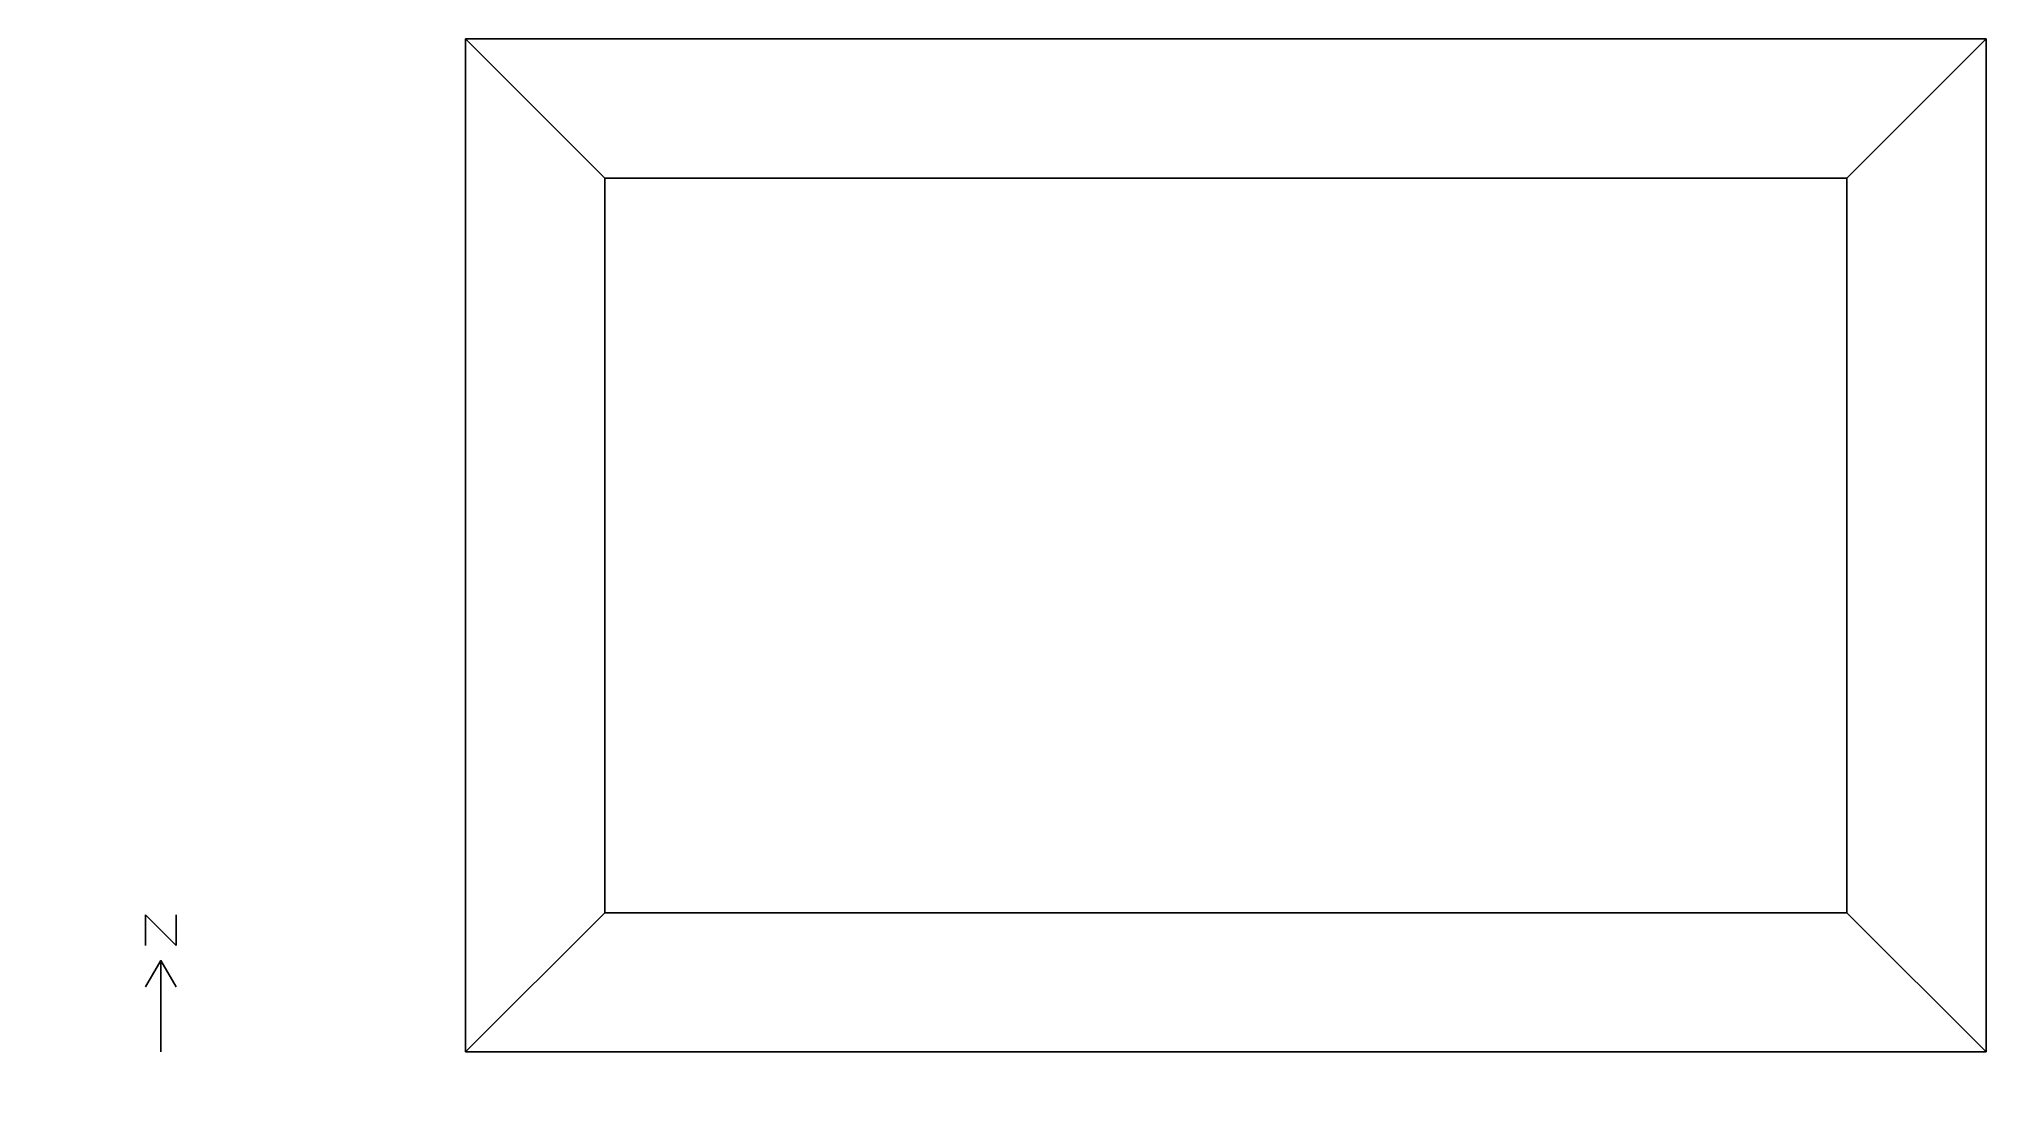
# Model space of a CAD drawing. Header units: metres. Extents: x -14 to 49.9, y -1.1 to 33.3.
import ezdxf

# ---------------------------------------------------------------- set-up
doc = ezdxf.new("R2010")
doc.units = ezdxf.units.M

msp = doc.modelspace()

# ---------------------------------------------------------------- linework, layer by layer
at = {"layer": '1', "color": 3}
for points in [[(-10.5, 4.5, 0.1), (-10.5, 4.5), (-10.5, 3.5), (-10.5, 3.5, 0.1)], [(-10.5, 4.5, 0.1), (-10.5, 4.5), (-9.5, 3.5), (-9.5, 3.5, 0.1)], [(-9.5, 4.5, 0.1), (-9.5, 4.5), (-9.5, 3.5), (-9.5, 3.5, 0.1)], [(-10, 3, 0.1), (-10, 3), (-10.5, 2.134), (-10.5, 2.134, 0.1)], [(-10, 3, 0.1), (-10, 3), (-10, 0), (-10, 0, 0.1)], [(-10, 3, 0.1), (-10, 3), (-9.5, 2.134), (-9.5, 2.134, 0.1)]]:
    msp.add_3dface(points, dxfattribs=at)
at = {"layer": 'CORE_BOTTOM', "color": 43}
for points in [[(45.3375, 28.7006, 2.7432), (45.3375, 28.7006), (4.5732, 28.7006), (4.5732, 28.7006, 2.7432)], [(4.5732, 28.7006, 2.7432), (4.5732, 28.7006), (4.5732, 4.5732), (4.5732, 4.5732, 2.7432)], [(45.3375, 4.5732, 2.7432), (45.3375, 4.5732), (45.3375, 28.7006), (45.3375, 28.7006, 2.7432)], [(4.5732, 4.5732, 2.7432), (4.5732, 4.5732), (45.3375, 4.5732), (45.3375, 4.5732, 2.7432)]]:
    msp.add_3dface(points, dxfattribs=at)
at = {"layer": 'CORE_BOTTOM', "color": 8}
msp.add_3dface([(45.3375, 28.7006), (45.3375, 4.5732), (4.5732, 4.5732), (4.5732, 28.7006)], dxfattribs=at)
at = {"layer": 'CORE_BOTTOM', "color": 15}
msp.add_3dface([(4.5732, 28.7006, 2.7432), (4.5732, 4.5732, 2.7432), (45.3375, 4.5732, 2.7432), (45.3375, 28.7006, 2.7432)], dxfattribs=at)
at = {"layer": 'CORE_MID', "color": 43}
for points in [[(45.3375, 28.7006, 6.7056), (45.3375, 28.7006, 3.9624), (4.5732, 28.7006, 3.9624), (4.5732, 28.7006, 6.7056)], [(4.5732, 28.7006, 6.7056), (4.5732, 28.7006, 3.9624), (4.5732, 4.5732, 3.9624), (4.5732, 4.5732, 6.7056)], [(45.3375, 4.5732, 6.7056), (45.3375, 4.5732, 3.9624), (45.3375, 28.7006, 3.9624), (45.3375, 28.7006, 6.7056)], [(4.5732, 4.5732, 6.7056), (4.5732, 4.5732, 3.9624), (45.3375, 4.5732, 3.9624), (45.3375, 4.5732, 6.7056)]]:
    msp.add_3dface(points, dxfattribs=at)
at = {"layer": 'CORE_MID', "color": 8}
msp.add_3dface([(45.3375, 28.7006, 3.9624), (45.3375, 4.5732, 3.9624), (4.5732, 4.5732, 3.9624), (4.5732, 28.7006, 3.9624)], dxfattribs=at)
at = {"layer": 'CORE_MID', "color": 15}
msp.add_3dface([(4.5732, 28.7006, 6.7056), (4.5732, 4.5732, 6.7056), (45.3375, 4.5732, 6.7056), (45.3375, 28.7006, 6.7056)], dxfattribs=at)
at = {"layer": 'CORE_TOP', "color": 43}
for points in [[(45.3375, 28.7006, 10.668), (45.3375, 28.7006, 7.9248), (4.5732, 28.7006, 7.9248), (4.5732, 28.7006, 10.668)], [(4.5732, 28.7006, 10.668), (4.5732, 28.7006, 7.9248), (4.5732, 4.5732, 7.9248), (4.5732, 4.5732, 10.668)], [(45.3375, 4.5732, 10.668), (45.3375, 4.5732, 7.9248), (45.3375, 28.7006, 7.9248), (45.3375, 28.7006, 10.668)], [(4.5732, 4.5732, 10.668), (4.5732, 4.5732, 7.9248), (45.3375, 4.5732, 7.9248), (45.3375, 4.5732, 10.668)]]:
    msp.add_3dface(points, dxfattribs=at)
at = {"layer": 'CORE_TOP', "color": 8}
msp.add_3dface([(45.3375, 28.7006, 7.9248), (45.3375, 4.5732, 7.9248), (4.5732, 4.5732, 7.9248), (4.5732, 28.7006, 7.9248)], dxfattribs=at)
at = {"layer": 'CORE_TOP', "color": 15}
msp.add_3dface([(45.3375, 4.5732, 10.668), (45.3375, 28.7006, 10.668), (4.5732, 28.7006, 10.668), (4.5732, 4.5732, 10.668)], dxfattribs=at)
at = {"layer": 'FIRSTFLOOR_PLENUM', "color": 43}
for points in [[(49.911, 33.2738, 3.9624), (49.911, 33.2738, 2.7432), (0, 33.2738, 2.7432), (0, 33.2738, 3.9624)], [(0, 33.2738, 3.9624), (0, 33.2738, 2.7432), (0, 0, 2.7432), (0, 0, 3.9624)], [(49.911, 0, 3.9624), (49.911, 0, 2.7432), (49.911, 33.2738, 2.7432), (49.911, 33.2738, 3.9624)], [(0, 0, 3.9624), (0, 0, 2.7432), (49.911, 0, 2.7432), (49.911, 0, 3.9624)]]:
    msp.add_3dface(points, dxfattribs=at)
at = {"layer": 'FIRSTFLOOR_PLENUM', "color": 8}
for points in [[(49.911, 33.2738, 2.7432), (45.3375, 28.7006, 2.7432), (4.5732, 28.7006, 2.7432), (0, 33.2738, 2.7432)], [(0, 33.2738, 2.7432), (4.5732, 28.7006, 2.7432), (4.5732, 4.5732, 2.7432), (0, 0, 2.7432)], [(49.911, 0, 2.7432), (45.3375, 4.5732, 2.7432), (45.3375, 28.7006, 2.7432), (49.911, 33.2738, 2.7432)], [(45.3375, 28.7006, 2.7432), (45.3375, 4.5732, 2.7432), (4.5732, 4.5732, 2.7432), (4.5732, 28.7006, 2.7432)], [(0, 0, 2.7432), (4.5732, 4.5732, 2.7432), (45.3375, 4.5732, 2.7432), (49.911, 0, 2.7432)]]:
    msp.add_3dface(points, dxfattribs=at)
at = {"layer": 'FIRSTFLOOR_PLENUM', "color": 15}
for points in [[(0, 33.2738, 3.9624), (4.5732, 28.7006, 3.9624), (45.3375, 28.7006, 3.9624), (49.911, 33.2738, 3.9624)], [(0, 0, 3.9624), (4.5732, 4.5732, 3.9624), (4.5732, 28.7006, 3.9624), (0, 33.2738, 3.9624)], [(49.911, 33.2738, 3.9624), (45.3375, 28.7006, 3.9624), (45.3375, 4.5732, 3.9624), (49.911, 0, 3.9624)], [(4.5732, 28.7006, 3.9624), (4.5732, 4.5732, 3.9624), (45.3375, 4.5732, 3.9624), (45.3375, 28.7006, 3.9624)], [(49.911, 0, 3.9624), (45.3375, 4.5732, 3.9624), (4.5732, 4.5732, 3.9624), (0, 0, 3.9624)]]:
    msp.add_3dface(points, dxfattribs=at)
at = {"layer": 'MIDFLOOR_PLENUM', "color": 43}
for points in [[(49.911, 33.2738, 7.9248), (49.911, 33.2738, 6.7056), (0, 33.2738, 6.7056), (0, 33.2738, 7.9248)], [(0, 33.2738, 7.9248), (0, 33.2738, 6.7056), (0, 0, 6.7056), (0, 0, 7.9248)], [(49.911, 0, 7.9248), (49.911, 0, 6.7056), (49.911, 33.2738, 6.7056), (49.911, 33.2738, 7.9248)], [(0, 0, 7.9248), (0, 0, 6.7056), (49.911, 0, 6.7056), (49.911, 0, 7.9248)]]:
    msp.add_3dface(points, dxfattribs=at)
at = {"layer": 'MIDFLOOR_PLENUM', "color": 8}
for points in [[(49.911, 33.2738, 6.7056), (45.3375, 28.7006, 6.7056), (4.5732, 28.7006, 6.7056), (0, 33.2738, 6.7056)], [(0, 33.2738, 6.7056), (4.5732, 28.7006, 6.7056), (4.5732, 4.5732, 6.7056), (0, 0, 6.7056)], [(49.911, 0, 6.7056), (45.3375, 4.5732, 6.7056), (45.3375, 28.7006, 6.7056), (49.911, 33.2738, 6.7056)], [(45.3375, 28.7006, 6.7056), (45.3375, 4.5732, 6.7056), (4.5732, 4.5732, 6.7056), (4.5732, 28.7006, 6.7056)], [(0, 0, 6.7056), (4.5732, 4.5732, 6.7056), (45.3375, 4.5732, 6.7056), (49.911, 0, 6.7056)]]:
    msp.add_3dface(points, dxfattribs=at)
at = {"layer": 'MIDFLOOR_PLENUM', "color": 15}
for points in [[(0, 33.2738, 7.9248), (4.5732, 28.7006, 7.9248), (45.3375, 28.7006, 7.9248), (49.911, 33.2738, 7.9248)], [(0, 0, 7.9248), (4.5732, 4.5732, 7.9248), (4.5732, 28.7006, 7.9248), (0, 33.2738, 7.9248)], [(49.911, 33.2738, 7.9248), (45.3375, 28.7006, 7.9248), (45.3375, 4.5732, 7.9248), (49.911, 0, 7.9248)], [(4.5732, 28.7006, 7.9248), (4.5732, 4.5732, 7.9248), (45.3375, 4.5732, 7.9248), (45.3375, 28.7006, 7.9248)], [(49.911, 0, 7.9248), (45.3375, 4.5732, 7.9248), (4.5732, 4.5732, 7.9248), (0, 0, 7.9248)]]:
    msp.add_3dface(points, dxfattribs=at)
at = {"layer": 'PERIMETER_BOT_ZN_1', "color": 43}
for points in [[(4.5732, 4.5732, 2.7432), (4.5732, 4.5732), (0, 0), (0, 0, 2.7432)], [(45.3375, 4.5732, 2.7432), (45.3375, 4.5732), (4.5732, 4.5732), (4.5732, 4.5732, 2.7432)], [(49.911, 0, 2.7432), (49.911, 0), (45.3375, 4.5732), (45.3375, 4.5732, 2.7432)], [(0, 0, 2.7432), (0, 0), (49.911, 0), (49.911, 0, 2.7432)]]:
    msp.add_3dface(points, dxfattribs=at)
at = {"layer": 'PERIMETER_BOT_ZN_1', "color": 8}
msp.add_3dface([(0, 0), (4.5732, 4.5732), (45.3375, 4.5732), (49.911, 0)], dxfattribs=at)
at = {"layer": 'PERIMETER_BOT_ZN_1', "color": 15}
msp.add_3dface([(49.911, 0, 2.7432), (45.3375, 4.5732, 2.7432), (4.5732, 4.5732, 2.7432), (0, 0, 2.7432)], dxfattribs=at)
at = {"layer": 'PERIMETER_BOT_ZN_1', "color": 143}
for points in [[(0, 0, 2.3293), (0, 0, 1.0379), (15.8242, 0, 1.0379), (15.8242, 0, 2.3293)], [(17.0434, 0, 2.3293), (17.0434, 0, 1.0379), (32.8676, 0, 1.0379), (32.8676, 0, 2.3293)], [(34.0868, 0, 2.3293), (34.0868, 0, 1.0379), (49.91, 0, 1.0379), (49.91, 0, 2.3293)]]:
    msp.add_3dface(points, dxfattribs=at)
at = {"layer": 'PERIMETER_BOT_ZN_1', "color": 45}
for points in [[(15.9826, 0, 2.1336), (15.9826, 0), (16.897, 0), (16.897, 0, 2.1336)], [(33.0113, 0, 2.1336), (33.0113, 0), (33.9257, 0), (33.9257, 0, 2.1336)]]:
    msp.add_3dface(points, dxfattribs=at)
at = {"layer": 'PERIMETER_BOT_ZN_2', "color": 43}
for points in [[(49.911, 33.2738, 2.7432), (49.911, 33.2738), (45.3375, 28.7006), (45.3375, 28.7006, 2.7432)], [(49.911, 0, 2.7432), (49.911, 0), (49.911, 33.2738), (49.911, 33.2738, 2.7432)], [(45.3375, 28.7006, 2.7432), (45.3375, 28.7006), (45.3375, 4.5732), (45.3375, 4.5732, 2.7432)], [(45.3375, 4.5732, 2.7432), (45.3375, 4.5732), (49.911, 0), (49.911, 0, 2.7432)]]:
    msp.add_3dface(points, dxfattribs=at)
at = {"layer": 'PERIMETER_BOT_ZN_2', "color": 8}
msp.add_3dface([(49.911, 0), (45.3375, 4.5732), (45.3375, 28.7006), (49.911, 33.2738)], dxfattribs=at)
at = {"layer": 'PERIMETER_BOT_ZN_2', "color": 15}
msp.add_3dface([(49.911, 33.2738, 2.7432), (45.3375, 28.7006, 2.7432), (45.3375, 4.5732, 2.7432), (49.911, 0, 2.7432)], dxfattribs=at)
at = {"layer": 'PERIMETER_BOT_ZN_2', "color": 143}
for points in [[(49.911, 32.0545, 2.3293), (49.911, 32.0545, 1.0542), (49.911, 33.2737, 1.0542), (49.911, 33.2737, 2.3293)], [(49.911, 0, 2.3293), (49.911, 0, 1.0542), (49.911, 30.8353, 1.0542), (49.911, 30.8353, 2.3293)]]:
    msp.add_3dface(points, dxfattribs=at)
at = {"layer": 'PERIMETER_BOT_ZN_2', "color": 45}
msp.add_3dface([(49.911, 30.9852, 2.1336), (49.911, 30.9852), (49.911, 31.8996), (49.911, 31.8996, 2.1336)], dxfattribs=at)
at = {"layer": 'PERIMETER_BOT_ZN_3', "color": 43}
for points in [[(49.911, 33.2738, 2.7432), (49.911, 33.2738), (0, 33.2738), (0, 33.2738, 2.7432)], [(0, 33.2738, 2.7432), (0, 33.2738), (4.5732, 28.7006), (4.5732, 28.7006, 2.7432)], [(45.3375, 28.7006, 2.7432), (45.3375, 28.7006), (49.911, 33.2738), (49.911, 33.2738, 2.7432)], [(4.5732, 28.7006, 2.7432), (4.5732, 28.7006), (45.3375, 28.7006), (45.3375, 28.7006, 2.7432)]]:
    msp.add_3dface(points, dxfattribs=at)
at = {"layer": 'PERIMETER_BOT_ZN_3', "color": 143}
for points in [[(15.8242, 33.2738, 2.3293), (15.8242, 33.2738, 1.0379), (0, 33.2738, 1.0379), (0, 33.2738, 2.3293)], [(32.8676, 33.2738, 2.3293), (32.8676, 33.2738, 1.0379), (17.0434, 33.2738, 1.0379), (17.0434, 33.2738, 2.3293)], [(49.91, 33.2738, 2.3293), (49.91, 33.2738, 1.0379), (34.0868, 33.2738, 1.0379), (34.0868, 33.2738, 2.3293)]]:
    msp.add_3dface(points, dxfattribs=at)
at = {"layer": 'PERIMETER_BOT_ZN_3', "color": 8}
msp.add_3dface([(49.911, 33.2738), (45.3375, 28.7006), (4.5732, 28.7006), (0, 33.2738)], dxfattribs=at)
at = {"layer": 'PERIMETER_BOT_ZN_3', "color": 15}
msp.add_3dface([(0, 33.2738, 2.7432), (4.5732, 28.7006, 2.7432), (45.3375, 28.7006, 2.7432), (49.911, 33.2738, 2.7432)], dxfattribs=at)
at = {"layer": 'PERIMETER_BOT_ZN_3', "color": 45}
for points in [[(16.8433, 33.2738, 2.1336), (16.8433, 33.2738), (15.9289, 33.2738), (15.9289, 33.2738, 2.1336)], [(33.9447, 33.2738, 2.1336), (33.9447, 33.2738), (33.0303, 33.2738), (33.0303, 33.2738, 2.1336)]]:
    msp.add_3dface(points, dxfattribs=at)
at = {"layer": 'PERIMETER_BOT_ZN_4', "color": 43}
for points in [[(0, 33.2738, 2.7432), (0, 33.2738), (0, 0), (0, 0, 2.7432)], [(4.5732, 28.7006, 2.7432), (4.5732, 28.7006), (0, 33.2738), (0, 33.2738, 2.7432)], [(4.5732, 4.5732, 2.7432), (4.5732, 4.5732), (4.5732, 28.7006), (4.5732, 28.7006, 2.7432)], [(0, 0, 2.7432), (0, 0), (4.5732, 4.5732), (4.5732, 4.5732, 2.7432)]]:
    msp.add_3dface(points, dxfattribs=at)
at = {"layer": 'PERIMETER_BOT_ZN_4', "color": 8}
msp.add_3dface([(0, 33.2738), (4.5732, 28.7006), (4.5732, 4.5732), (0, 0)], dxfattribs=at)
at = {"layer": 'PERIMETER_BOT_ZN_4', "color": 15}
msp.add_3dface([(0, 0, 2.7432), (4.5732, 4.5732, 2.7432), (4.5732, 28.7006, 2.7432), (0, 33.2738, 2.7432)], dxfattribs=at)
at = {"layer": 'PERIMETER_BOT_ZN_4', "color": 143}
for points in [[(0, 33.2737, 2.3293), (0, 33.2737, 1.0542), (0, 2.4384, 1.0542), (0, 2.4384, 2.3293)], [(0, 1.2192, 2.3293), (0, 1.2192, 1.0542), (0, 0, 1.0542), (0, 0, 2.3293)]]:
    msp.add_3dface(points, dxfattribs=at)
at = {"layer": 'PERIMETER_BOT_ZN_4', "color": 45}
msp.add_3dface([(0, 2.2796, 2.1336), (0, 2.2796), (0, 1.3652), (0, 1.3652, 2.1336)], dxfattribs=at)
at = {"layer": 'PERIMETER_MID_ZN_1', "color": 43}
for points in [[(4.5732, 4.5732, 6.7056), (4.5732, 4.5732, 3.9624), (0, 0, 3.9624), (0, 0, 6.7056)], [(45.3375, 4.5732, 6.7056), (45.3375, 4.5732, 3.9624), (4.5732, 4.5732, 3.9624), (4.5732, 4.5732, 6.7056)], [(49.911, 0, 6.7056), (49.911, 0, 3.9624), (45.3375, 4.5732, 3.9624), (45.3375, 4.5732, 6.7056)], [(0, 0, 6.7056), (0, 0, 3.9624), (49.911, 0, 3.9624), (49.911, 0, 6.7056)]]:
    msp.add_3dface(points, dxfattribs=at)
at = {"layer": 'PERIMETER_MID_ZN_1', "color": 8}
msp.add_3dface([(0, 0, 3.9624), (4.5732, 4.5732, 3.9624), (45.3375, 4.5732, 3.9624), (49.911, 0, 3.9624)], dxfattribs=at)
at = {"layer": 'PERIMETER_MID_ZN_1', "color": 15}
msp.add_3dface([(49.911, 0, 6.7056), (45.3375, 4.5732, 6.7056), (4.5732, 4.5732, 6.7056), (0, 0, 6.7056)], dxfattribs=at)
at = {"layer": 'PERIMETER_MID_ZN_1', "color": 143}
msp.add_3dface([(0, 0, 6.2917), (0, 0, 5.0634), (49.91, 0, 5.0634), (49.91, 0, 6.2917)], dxfattribs=at)
at = {"layer": 'PERIMETER_MID_ZN_2', "color": 43}
for points in [[(49.911, 33.2738, 6.7056), (49.911, 33.2738, 3.9624), (45.3375, 28.7006, 3.9624), (45.3375, 28.7006, 6.7056)], [(49.911, 0, 6.7056), (49.911, 0, 3.9624), (49.911, 33.2738, 3.9624), (49.911, 33.2738, 6.7056)], [(45.3375, 28.7006, 6.7056), (45.3375, 28.7006, 3.9624), (45.3375, 4.5732, 3.9624), (45.3375, 4.5732, 6.7056)], [(45.3375, 4.5732, 6.7056), (45.3375, 4.5732, 3.9624), (49.911, 0, 3.9624), (49.911, 0, 6.7056)]]:
    msp.add_3dface(points, dxfattribs=at)
at = {"layer": 'PERIMETER_MID_ZN_2', "color": 8}
msp.add_3dface([(49.911, 0, 3.9624), (45.3375, 4.5732, 3.9624), (45.3375, 28.7006, 3.9624), (49.911, 33.2738, 3.9624)], dxfattribs=at)
at = {"layer": 'PERIMETER_MID_ZN_2', "color": 15}
msp.add_3dface([(49.911, 33.2738, 6.7056), (45.3375, 28.7006, 6.7056), (45.3375, 4.5732, 6.7056), (49.911, 0, 6.7056)], dxfattribs=at)
at = {"layer": 'PERIMETER_MID_ZN_2', "color": 143}
msp.add_3dface([(49.911, 0, 6.2917), (49.911, 0, 5.0634), (49.911, 33.2737, 5.0634), (49.911, 33.2737, 6.2917)], dxfattribs=at)
at = {"layer": 'PERIMETER_MID_ZN_3', "color": 43}
for points in [[(49.911, 33.2738, 6.7056), (49.911, 33.2738, 3.9624), (0, 33.2738, 3.9624), (0, 33.2738, 6.7056)], [(0, 33.2738, 6.7056), (0, 33.2738, 3.9624), (4.5732, 28.7006, 3.9624), (4.5732, 28.7006, 6.7056)], [(45.3375, 28.7006, 6.7056), (45.3375, 28.7006, 3.9624), (49.911, 33.2738, 3.9624), (49.911, 33.2738, 6.7056)], [(4.5732, 28.7006, 6.7056), (4.5732, 28.7006, 3.9624), (45.3375, 28.7006, 3.9624), (45.3375, 28.7006, 6.7056)]]:
    msp.add_3dface(points, dxfattribs=at)
at = {"layer": 'PERIMETER_MID_ZN_3', "color": 143}
msp.add_3dface([(49.91, 33.2738, 6.2917), (49.91, 33.2738, 5.0634), (0, 33.2738, 5.0634), (0, 33.2738, 6.2917)], dxfattribs=at)
at = {"layer": 'PERIMETER_MID_ZN_3', "color": 8}
msp.add_3dface([(49.911, 33.2738, 3.9624), (45.3375, 28.7006, 3.9624), (4.5732, 28.7006, 3.9624), (0, 33.2738, 3.9624)], dxfattribs=at)
at = {"layer": 'PERIMETER_MID_ZN_3', "color": 15}
msp.add_3dface([(0, 33.2738, 6.7056), (4.5732, 28.7006, 6.7056), (45.3375, 28.7006, 6.7056), (49.911, 33.2738, 6.7056)], dxfattribs=at)
at = {"layer": 'PERIMETER_MID_ZN_4', "color": 43}
for points in [[(0, 33.2738, 6.7056), (0, 33.2738, 3.9624), (0, 0, 3.9624), (0, 0, 6.7056)], [(4.5732, 28.7006, 6.7056), (4.5732, 28.7006, 3.9624), (0, 33.2738, 3.9624), (0, 33.2738, 6.7056)], [(4.5732, 4.5732, 6.7056), (4.5732, 4.5732, 3.9624), (4.5732, 28.7006, 3.9624), (4.5732, 28.7006, 6.7056)], [(0, 0, 6.7056), (0, 0, 3.9624), (4.5732, 4.5732, 3.9624), (4.5732, 4.5732, 6.7056)]]:
    msp.add_3dface(points, dxfattribs=at)
at = {"layer": 'PERIMETER_MID_ZN_4', "color": 8}
msp.add_3dface([(0, 33.2738, 3.9624), (4.5732, 28.7006, 3.9624), (4.5732, 4.5732, 3.9624), (0, 0, 3.9624)], dxfattribs=at)
at = {"layer": 'PERIMETER_MID_ZN_4', "color": 15}
msp.add_3dface([(0, 0, 6.7056), (4.5732, 4.5732, 6.7056), (4.5732, 28.7006, 6.7056), (0, 33.2738, 6.7056)], dxfattribs=at)
at = {"layer": 'PERIMETER_MID_ZN_4', "color": 143}
msp.add_3dface([(0, 33.2737, 6.2917), (0, 33.2737, 5.0634), (0, 0, 5.0634), (0, 0, 6.2917)], dxfattribs=at)
at = {"layer": 'PERIMETER_TOP_ZN_1', "color": 43}
for points in [[(4.5732, 4.5732, 10.668), (4.5732, 4.5732, 7.9248), (0, 0, 7.9248), (0, 0, 10.668)], [(45.3375, 4.5732, 10.668), (45.3375, 4.5732, 7.9248), (4.5732, 4.5732, 7.9248), (4.5732, 4.5732, 10.668)], [(49.911, 0, 10.668), (49.911, 0, 7.9248), (45.3375, 4.5732, 7.9248), (45.3375, 4.5732, 10.668)], [(0, 0, 10.668), (0, 0, 7.9248), (49.911, 0, 7.9248), (49.911, 0, 10.668)]]:
    msp.add_3dface(points, dxfattribs=at)
at = {"layer": 'PERIMETER_TOP_ZN_1', "color": 8}
msp.add_3dface([(0, 0, 7.9248), (4.5732, 4.5732, 7.9248), (45.3375, 4.5732, 7.9248), (49.911, 0, 7.9248)], dxfattribs=at)
at = {"layer": 'PERIMETER_TOP_ZN_1', "color": 15}
msp.add_3dface([(0, 0, 10.668), (49.911, 0, 10.668), (45.3375, 4.5732, 10.668), (4.5732, 4.5732, 10.668)], dxfattribs=at)
at = {"layer": 'PERIMETER_TOP_ZN_1', "color": 143}
msp.add_3dface([(0, 0, 10.2541), (0, 0, 9.0258), (49.91, 0, 9.0258), (49.91, 0, 10.2541)], dxfattribs=at)
at = {"layer": 'PERIMETER_TOP_ZN_2', "color": 43}
for points in [[(49.911, 33.2738, 10.668), (49.911, 33.2738, 7.9248), (45.3375, 28.7006, 7.9248), (45.3375, 28.7006, 10.668)], [(49.911, 0, 10.668), (49.911, 0, 7.9248), (49.911, 33.2738, 7.9248), (49.911, 33.2738, 10.668)], [(45.3375, 28.7006, 10.668), (45.3375, 28.7006, 7.9248), (45.3375, 4.5732, 7.9248), (45.3375, 4.5732, 10.668)], [(45.3375, 4.5732, 10.668), (45.3375, 4.5732, 7.9248), (49.911, 0, 7.9248), (49.911, 0, 10.668)]]:
    msp.add_3dface(points, dxfattribs=at)
at = {"layer": 'PERIMETER_TOP_ZN_2', "color": 8}
msp.add_3dface([(49.911, 0, 7.9248), (45.3375, 4.5732, 7.9248), (45.3375, 28.7006, 7.9248), (49.911, 33.2738, 7.9248)], dxfattribs=at)
at = {"layer": 'PERIMETER_TOP_ZN_2', "color": 15}
msp.add_3dface([(49.911, 0, 10.668), (49.911, 33.2738, 10.668), (45.3375, 28.7006, 10.668), (45.3375, 4.5732, 10.668)], dxfattribs=at)
at = {"layer": 'PERIMETER_TOP_ZN_2', "color": 143}
msp.add_3dface([(49.911, 0, 10.2541), (49.911, 0, 9.0258), (49.911, 33.2737, 9.0258), (49.911, 33.2737, 10.2541)], dxfattribs=at)
at = {"layer": 'PERIMETER_TOP_ZN_3', "color": 43}
for points in [[(49.911, 33.2738, 10.668), (49.911, 33.2738, 7.9248), (0, 33.2738, 7.9248), (0, 33.2738, 10.668)], [(0, 33.2738, 10.668), (0, 33.2738, 7.9248), (4.5732, 28.7006, 7.9248), (4.5732, 28.7006, 10.668)], [(45.3375, 28.7006, 10.668), (45.3375, 28.7006, 7.9248), (49.911, 33.2738, 7.9248), (49.911, 33.2738, 10.668)], [(4.5732, 28.7006, 10.668), (4.5732, 28.7006, 7.9248), (45.3375, 28.7006, 7.9248), (45.3375, 28.7006, 10.668)]]:
    msp.add_3dface(points, dxfattribs=at)
at = {"layer": 'PERIMETER_TOP_ZN_3', "color": 143}
msp.add_3dface([(49.91, 33.2738, 10.2541), (49.91, 33.2738, 9.0258), (0, 33.2738, 9.0258), (0, 33.2738, 10.2541)], dxfattribs=at)
at = {"layer": 'PERIMETER_TOP_ZN_3', "color": 8}
msp.add_3dface([(49.911, 33.2738, 7.9248), (45.3375, 28.7006, 7.9248), (4.5732, 28.7006, 7.9248), (0, 33.2738, 7.9248)], dxfattribs=at)
at = {"layer": 'PERIMETER_TOP_ZN_3', "color": 15}
msp.add_3dface([(49.911, 33.2738, 10.668), (0, 33.2738, 10.668), (4.5732, 28.7006, 10.668), (45.3375, 28.7006, 10.668)], dxfattribs=at)
at = {"layer": 'PERIMETER_TOP_ZN_4', "color": 43}
for points in [[(0, 33.2738, 10.668), (0, 33.2738, 7.9248), (0, 0, 7.9248), (0, 0, 10.668)], [(4.5732, 28.7006, 10.668), (4.5732, 28.7006, 7.9248), (0, 33.2738, 7.9248), (0, 33.2738, 10.668)], [(4.5732, 4.5732, 10.668), (4.5732, 4.5732, 7.9248), (4.5732, 28.7006, 7.9248), (4.5732, 28.7006, 10.668)], [(0, 0, 10.668), (0, 0, 7.9248), (4.5732, 4.5732, 7.9248), (4.5732, 4.5732, 10.668)]]:
    msp.add_3dface(points, dxfattribs=at)
at = {"layer": 'PERIMETER_TOP_ZN_4', "color": 8}
msp.add_3dface([(0, 33.2738, 7.9248), (4.5732, 28.7006, 7.9248), (4.5732, 4.5732, 7.9248), (0, 0, 7.9248)], dxfattribs=at)
at = {"layer": 'PERIMETER_TOP_ZN_4', "color": 15}
msp.add_3dface([(0, 33.2738, 10.668), (0, 0, 10.668), (4.5732, 4.5732, 10.668), (4.5732, 28.7006, 10.668)], dxfattribs=at)
at = {"layer": 'PERIMETER_TOP_ZN_4', "color": 143}
msp.add_3dface([(0, 33.2737, 10.2541), (0, 33.2737, 9.0258), (0, 0, 9.0258), (0, 0, 10.2541)], dxfattribs=at)
at = {"layer": 'TOPFLOOR_PLENUM', "color": 43}
for points in [[(49.911, 33.2738, 11.8872), (49.911, 33.2738, 10.668), (0, 33.2738, 10.668), (0, 33.2738, 11.8872)], [(0, 33.2738, 11.8872), (0, 33.2738, 10.668), (0, 0, 10.668), (0, 0, 11.8872)], [(49.911, 0, 11.8872), (49.911, 0, 10.668), (49.911, 33.2738, 10.668), (49.911, 33.2738, 11.8872)], [(0, 0, 11.8872), (0, 0, 10.668), (49.911, 0, 10.668), (49.911, 0, 11.8872)]]:
    msp.add_3dface(points, dxfattribs=at)
at = {"layer": 'TOPFLOOR_PLENUM', "color": 8}
for points in [[(45.3375, 28.7006, 10.668), (4.5732, 28.7006, 10.668), (0, 33.2738, 10.668), (49.911, 33.2738, 10.668)], [(4.5732, 28.7006, 10.668), (4.5732, 4.5732, 10.668), (0, 0, 10.668), (0, 33.2738, 10.668)], [(45.3375, 4.5732, 10.668), (45.3375, 28.7006, 10.668), (49.911, 33.2738, 10.668), (49.911, 0, 10.668)], [(4.5732, 4.5732, 10.668), (4.5732, 28.7006, 10.668), (45.3375, 28.7006, 10.668), (45.3375, 4.5732, 10.668)], [(4.5732, 4.5732, 10.668), (45.3375, 4.5732, 10.668), (49.911, 0, 10.668), (0, 0, 10.668)]]:
    msp.add_3dface(points, dxfattribs=at)
at = {"layer": 'TOPFLOOR_PLENUM', "color": 15}
msp.add_3dface([(49.911, 0, 11.8872), (49.911, 33.2738, 11.8872), (0, 33.2738, 11.8872), (0, 0, 11.8872)], dxfattribs=at)

doc.saveas('drawing.dxf')
